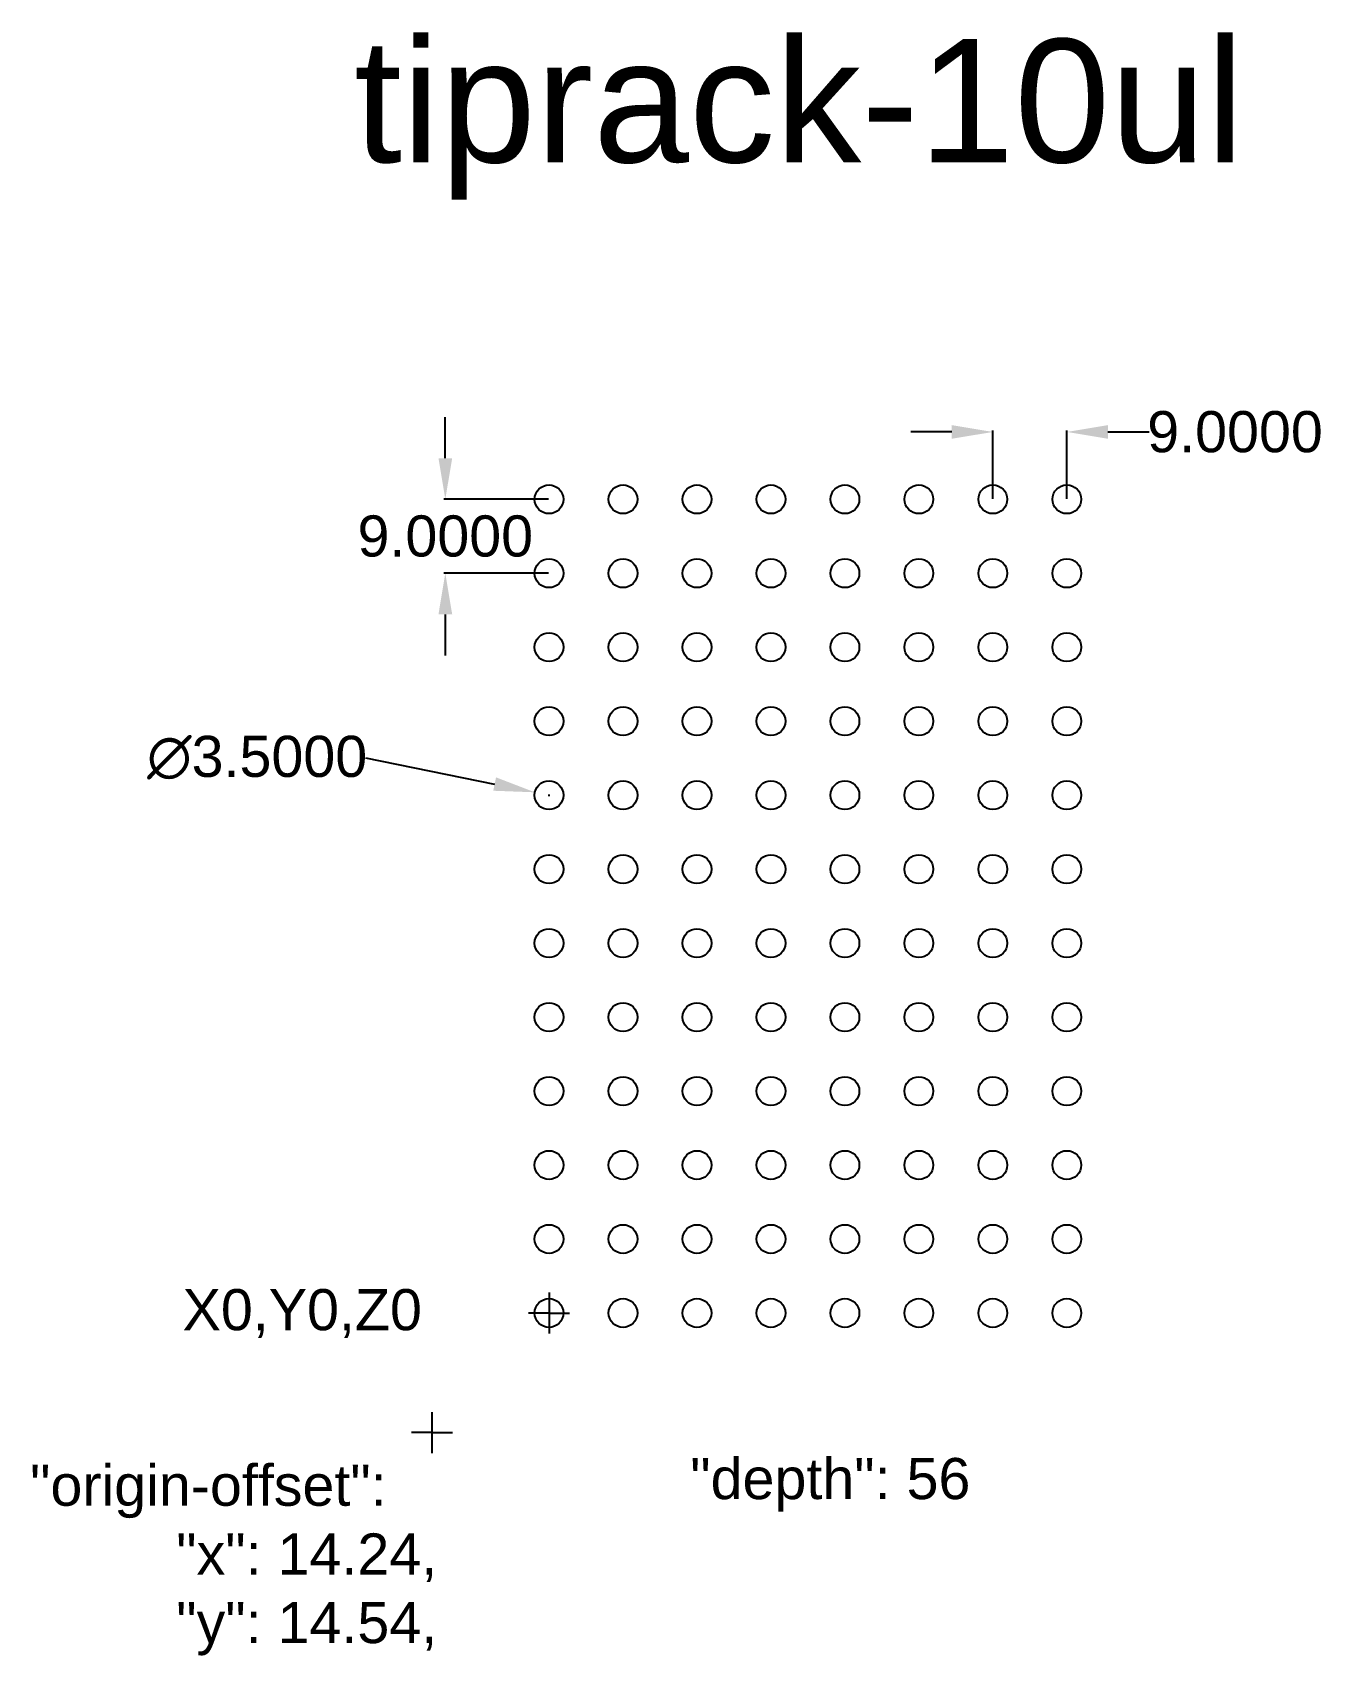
# Model space of a CAD drawing. Header units: inches. Extents: x 3 to 160, y 4 to 201.
import ezdxf

# ---------------------------------------------------------------- set-up
doc = ezdxf.new("R2010")
doc.units = ezdxf.units.IN
doc.header["$MEASUREMENT"] = 0
doc.styles.get("Standard").update_dxf_attribs({"font": 'arial.ttf'})

msp = doc.modelspace()

# ---------------------------------------------------------------- linework, layer by layer
for p, q in [((53.05, 149.18), (53.05, 154.18)), ((114.67, 152.37), (109.67, 152.37)), ((119.67, 144.25), (119.67, 152.55)), ((128.67, 144.25), (128.67, 152.55)), ((133.67, 152.37), (138.67, 152.37)), ((65.6, 144.18), (52.87, 144.18)), ((65.6, 135.18), (52.87, 135.18)), ((53.05, 130.18), (53.05, 125.18)), ((43.34, 112.74), (59.05, 109.53)), ((65.58, 108.18), (65.76, 108.18)), ((65.67, 108.09), (65.67, 108.27))]:
    msp.add_line(p, q)
at = {"color": 1}
for p, q in [((65.67, 47.68), (65.67, 42.68)), ((65.67, 45.18), (63.17, 45.18)), ((65.67, 45.18), (68.17, 45.18))]:
    msp.add_line(p, q, dxfattribs=at)
at = {"color": 3}
for p, q in [((51.43, 33.14), (51.43, 28.14)), ((51.43, 30.64), (48.93, 30.64)), ((51.43, 30.64), (53.93, 30.64))]:
    msp.add_line(p, q, dxfattribs=at)
for centre in [(65.67, 144.18), (74.67, 144.18), (83.67, 144.18), (92.67, 144.18), (101.67, 144.18), (110.67, 144.18), (119.67, 144.18), (128.67, 144.18), (65.67, 135.18), (74.67, 135.18), (83.67, 135.18), (92.67, 135.18), (101.67, 135.18), (110.67, 135.18), (119.67, 135.18), (128.67, 135.18), (65.67, 126.18), (74.67, 126.18), (83.67, 126.18), (92.67, 126.18), (101.67, 126.18), (110.67, 126.18), (119.67, 126.18), (128.67, 126.18), (65.67, 117.18), (74.67, 117.18), (83.67, 117.18), (92.67, 117.18), (101.67, 117.18), (110.67, 117.18), (119.67, 117.18), (128.67, 117.18), (65.67, 108.18), (74.67, 108.18), (83.67, 108.18), (92.67, 108.18), (101.67, 108.18), (110.67, 108.18), (119.67, 108.18), (128.67, 108.18), (65.67, 99.18), (74.67, 99.18), (83.67, 99.18), (92.67, 99.18), (101.67, 99.18), (110.67, 99.18), (119.67, 99.18), (128.67, 99.18), (65.67, 90.18), (74.67, 90.18), (83.67, 90.18), (92.67, 90.18), (101.67, 90.18), (110.67, 90.18), (119.67, 90.18), (128.67, 90.18), (65.67, 81.18), (74.67, 81.18), (83.67, 81.18), (92.67, 81.18), (101.67, 81.18), (110.67, 81.18), (119.67, 81.18), (128.67, 81.18), (65.67, 72.18), (74.67, 72.18), (83.67, 72.18), (92.67, 72.18), (101.67, 72.18), (110.67, 72.18), (119.67, 72.18), (128.67, 72.18), (65.67, 63.18), (74.67, 63.18), (83.67, 63.18), (92.67, 63.18), (101.67, 63.18), (110.67, 63.18), (119.67, 63.18), (128.67, 63.18), (65.67, 54.18), (74.67, 54.18), (83.67, 54.18), (92.67, 54.18), (101.67, 54.18), (110.67, 54.18), (119.67, 54.18), (128.67, 54.18), (65.67, 45.18), (74.67, 45.18), (83.67, 45.18), (92.67, 45.18), (101.67, 45.18), (110.67, 45.18), (119.67, 45.18), (128.67, 45.18)]:
    msp.add_circle(centre, 1.75)
for points in [[(114.67, 153.2), (114.67, 151.54), (119.67, 152.37)], [(133.67, 153.2), (133.67, 151.54), (128.67, 152.37)], [(52.22, 149.18), (53.89, 149.18), (53.05, 144.18)], [(52.22, 130.18), (53.89, 130.18), (53.05, 135.18)], [(59.22, 110.35), (58.89, 108.72), (63.95, 108.53)]]:
    msp.add_solid(points)

# ---------------------------------------------------------------- texts
for s, height, p in [('tiprack-10ul', 15, (41.94, 185.17)), ('X0,Y0,Z0', 5, (21.09, 43.09)), (' "depth": 56', 5, (80.91, 22.54)), ('"origin-offset":', 5, (2.53, 21.73)), ('         "x": 14.24,', 5, (2.85, 13.37)), ('         "y": 14.54,', 5, (2.85, 5.02))]:
    msp.add_text(s, height=height).set_placement(p)
at = {"char_height": 5, "attachment_point": 5}
for s, insert in [('\\A1;9.0000', (149.13, 152.37)), ('\\A1;9.0000', (53.05, 139.68)), ('\\A1;∅3.5000', (30.16, 112.74))]:
    msp.add_mtext(s, dxfattribs=dict(at, insert=insert))

doc.saveas('drawing.dxf')
